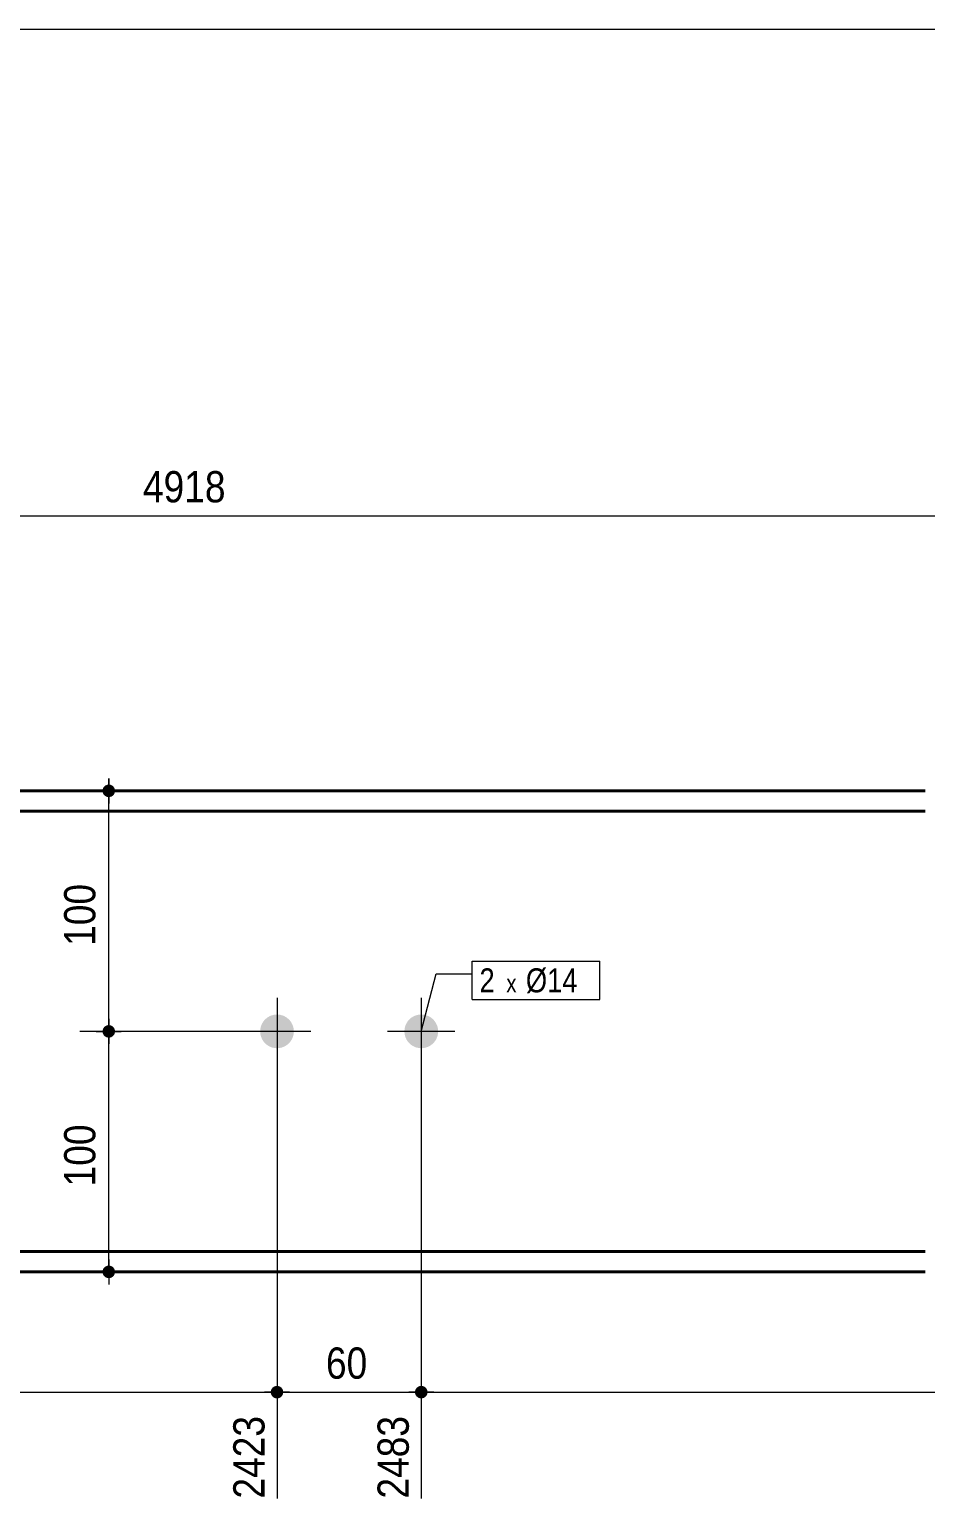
# Model space of a CAD drawing. Header units: millimetres. Extents: x 2 to 287, y 5 to 195.
# Drawn here: x 127.7 to 202.3, y 72.8 to 195 of the extents above; entities that cross this region are included whole.
import ezdxf

# ---------------------------------------------------------------- set-up
doc = ezdxf.new("R2010")
doc.units = ezdxf.units.MM
for name, color, linetype, lineweight in [('Boulon', 7, 'Continuous', 0), ('Cotation', 7, 'Continuous', 0), ('Désignation boulon', 3, 'Continuous', 0), ('Feuille dessin', 5, 'Continuous', 0), ('Piece', 2, 'Continuous', 0)]:
    doc.layers.add(name, color=color, linetype=linetype, lineweight=lineweight)
doc.styles.add('ARIAL', font='ARIAL.TTF')
doc.styles.add('COMIC_SANS_MS', font='COMIC.TTF')

# ---------------------------------------------------------------- blocks, each defined once
blk = doc.blocks.new('*A1')
at = {"layer": 'Boulon'}
for points in [[(148.37, 113.08), (148.41, 113.08), (148.44, 113.08), (148.48, 113.08), (148.51, 113.07), (148.54, 113.07), (148.58, 113.06), (148.61, 113.06), (148.65, 113.05), (148.68, 113.04), (148.71, 113.03), (148.74, 113.02), (148.78, 113.01), (148.81, 113), (148.84, 112.99), (148.87, 112.98), (148.91, 112.96), (148.94, 112.95), (148.97, 112.93), (149, 112.92), (149.03, 112.9), (149.06, 112.88), (149.09, 112.86), (149.12, 112.85), (149.14, 112.83), (149.17, 112.81), (149.2, 112.79), (149.23, 112.76), (149.25, 112.74), (149.28, 112.72), (149.3, 112.7), (149.33, 112.67), (149.35, 112.65), (149.38, 112.62), (149.4, 112.6), (149.42, 112.57), (149.44, 112.54), (149.46, 112.52), (149.48, 112.49), (149.5, 112.46), (149.52, 112.43), (149.54, 112.4), (149.56, 112.37), (149.57, 112.34), (149.59, 112.31), (149.6, 112.28), (149.62, 112.25), (149.63, 112.22), (149.64, 112.19), (149.66, 112.15), (149.67, 112.12), (149.68, 112.09), (149.69, 112.06), (149.7, 112.02), (149.7, 111.99), (149.71, 111.96), (149.72, 111.92), (149.72, 111.89), (149.73, 111.85), (149.73, 111.82), (149.73, 111.78), (149.74, 111.75), (149.74, 111.72), (149.74, 111.68), (149.74, 111.65), (149.74, 111.61), (149.73, 111.58), (149.73, 111.54), (149.73, 111.51), (149.72, 111.48), (149.72, 111.44), (149.71, 111.41), (149.7, 111.38), (149.7, 111.34), (149.69, 111.31), (149.68, 111.28), (149.67, 111.24), (149.66, 111.21), (149.64, 111.18), (149.63, 111.15), (149.62, 111.11), (149.6, 111.08), (149.59, 111.05), (149.57, 111.02), (149.56, 110.99), (149.54, 110.96), (149.52, 110.93), (149.5, 110.9), (149.48, 110.88), (149.46, 110.85), (149.44, 110.82), (149.42, 110.79), (149.4, 110.77), (149.38, 110.74), (149.35, 110.72), (149.33, 110.69), (149.3, 110.67), (149.28, 110.64), (149.25, 110.62), (149.23, 110.6), (149.2, 110.58), (149.17, 110.56), (149.14, 110.54), (149.12, 110.52), (149.09, 110.5), (149.06, 110.48), (149.03, 110.46), (149, 110.45), (148.97, 110.43), (148.94, 110.42), (148.91, 110.4), (148.87, 110.39), (148.84, 110.38), (148.81, 110.36), (148.78, 110.35), (148.74, 110.34), (148.71, 110.33), (148.68, 110.32), (148.65, 110.32), (148.61, 110.31), (148.58, 110.3), (148.54, 110.3), (148.51, 110.29), (148.48, 110.29), (148.44, 110.29), (148.41, 110.28), (148.37, 110.28), (148.34, 110.28), (148.3, 110.28), (148.27, 110.28), (148.24, 110.29), (148.2, 110.29), (148.17, 110.29), (148.13, 110.3), (148.1, 110.3), (148.07, 110.31), (148.03, 110.32), (148, 110.32), (147.97, 110.33), (147.93, 110.34), (147.9, 110.35), (147.87, 110.36), (147.83, 110.38), (147.8, 110.39), (147.77, 110.4), (147.74, 110.42), (147.71, 110.43), (147.68, 110.45), (147.65, 110.46), (147.62, 110.48), (147.59, 110.5), (147.56, 110.52), (147.53, 110.54), (147.5, 110.56), (147.48, 110.58), (147.45, 110.6), (147.42, 110.62), (147.4, 110.64), (147.37, 110.67), (147.35, 110.69), (147.32, 110.72), (147.3, 110.74), (147.28, 110.77), (147.26, 110.79), (147.23, 110.82), (147.21, 110.85), (147.19, 110.88), (147.17, 110.9), (147.16, 110.93), (147.14, 110.96), (147.12, 110.99), (147.1, 111.02), (147.09, 111.05), (147.07, 111.08), (147.06, 111.11), (147.05, 111.15), (147.03, 111.18), (147.02, 111.21), (147.01, 111.24), (147, 111.28), (146.99, 111.31), (146.98, 111.34), (146.97, 111.38), (146.97, 111.41), (146.96, 111.44), (146.95, 111.48), (146.95, 111.51), (146.95, 111.54), (146.94, 111.58), (146.94, 111.61), (146.94, 111.65), (146.94, 111.68), (146.94, 111.72), (146.94, 111.75), (146.94, 111.78), (146.95, 111.82), (146.95, 111.85), (146.95, 111.89), (146.96, 111.92), (146.97, 111.96), (146.97, 111.99), (146.98, 112.02), (146.99, 112.06), (147, 112.09), (147.01, 112.12), (147.02, 112.15), (147.03, 112.19), (147.05, 112.22), (147.06, 112.25), (147.07, 112.28), (147.09, 112.31), (147.1, 112.34), (147.12, 112.37), (147.14, 112.4), (147.16, 112.43), (147.17, 112.46), (147.19, 112.49), (147.21, 112.52), (147.23, 112.54), (147.26, 112.57), (147.28, 112.6), (147.3, 112.62), (147.32, 112.65), (147.35, 112.67), (147.37, 112.7), (147.4, 112.72), (147.42, 112.74), (147.45, 112.76), (147.48, 112.79), (147.5, 112.81), (147.53, 112.83), (147.56, 112.85), (147.59, 112.86), (147.62, 112.88), (147.65, 112.9), (147.68, 112.92), (147.71, 112.93), (147.74, 112.95), (147.77, 112.96), (147.8, 112.98), (147.83, 112.99), (147.87, 113), (147.9, 113.01), (147.93, 113.02), (147.97, 113.03), (148, 113.04), (148.03, 113.05), (148.07, 113.06), (148.1, 113.06), (148.13, 113.07), (148.17, 113.07), (148.2, 113.08), (148.24, 113.08), (148.27, 113.08), (148.3, 113.08), (148.34, 113.08)], [(160.37, 113.08), (160.41, 113.08), (160.44, 113.08), (160.48, 113.08), (160.51, 113.07), (160.54, 113.07), (160.58, 113.06), (160.61, 113.06), (160.65, 113.05), (160.68, 113.04), (160.71, 113.03), (160.74, 113.02), (160.78, 113.01), (160.81, 113), (160.84, 112.99), (160.87, 112.98), (160.91, 112.96), (160.94, 112.95), (160.97, 112.93), (161, 112.92), (161.03, 112.9), (161.06, 112.88), (161.09, 112.86), (161.12, 112.85), (161.14, 112.83), (161.17, 112.81), (161.2, 112.79), (161.23, 112.76), (161.25, 112.74), (161.28, 112.72), (161.3, 112.7), (161.33, 112.67), (161.35, 112.65), (161.38, 112.62), (161.4, 112.6), (161.42, 112.57), (161.44, 112.54), (161.46, 112.52), (161.48, 112.49), (161.5, 112.46), (161.52, 112.43), (161.54, 112.4), (161.56, 112.37), (161.57, 112.34), (161.59, 112.31), (161.6, 112.28), (161.62, 112.25), (161.63, 112.22), (161.64, 112.19), (161.66, 112.15), (161.67, 112.12), (161.68, 112.09), (161.69, 112.06), (161.7, 112.02), (161.7, 111.99), (161.71, 111.96), (161.72, 111.92), (161.72, 111.89), (161.73, 111.85), (161.73, 111.82), (161.73, 111.78), (161.74, 111.75), (161.74, 111.72), (161.74, 111.68), (161.74, 111.65), (161.74, 111.61), (161.73, 111.58), (161.73, 111.54), (161.73, 111.51), (161.72, 111.48), (161.72, 111.44), (161.71, 111.41), (161.7, 111.38), (161.7, 111.34), (161.69, 111.31), (161.68, 111.28), (161.67, 111.24), (161.66, 111.21), (161.64, 111.18), (161.63, 111.15), (161.62, 111.11), (161.6, 111.08), (161.59, 111.05), (161.57, 111.02), (161.56, 110.99), (161.54, 110.96), (161.52, 110.93), (161.5, 110.9), (161.48, 110.88), (161.46, 110.85), (161.44, 110.82), (161.42, 110.79), (161.4, 110.77), (161.38, 110.74), (161.35, 110.72), (161.33, 110.69), (161.3, 110.67), (161.28, 110.64), (161.25, 110.62), (161.23, 110.6), (161.2, 110.58), (161.17, 110.56), (161.14, 110.54), (161.12, 110.52), (161.09, 110.5), (161.06, 110.48), (161.03, 110.46), (161, 110.45), (160.97, 110.43), (160.94, 110.42), (160.91, 110.4), (160.87, 110.39), (160.84, 110.38), (160.81, 110.36), (160.78, 110.35), (160.74, 110.34), (160.71, 110.33), (160.68, 110.32), (160.65, 110.32), (160.61, 110.31), (160.58, 110.3), (160.54, 110.3), (160.51, 110.29), (160.48, 110.29), (160.44, 110.29), (160.41, 110.28), (160.37, 110.28), (160.34, 110.28), (160.3, 110.28), (160.27, 110.28), (160.24, 110.29), (160.2, 110.29), (160.17, 110.29), (160.13, 110.3), (160.1, 110.3), (160.07, 110.31), (160.03, 110.32), (160, 110.32), (159.97, 110.33), (159.93, 110.34), (159.9, 110.35), (159.87, 110.36), (159.83, 110.38), (159.8, 110.39), (159.77, 110.4), (159.74, 110.42), (159.71, 110.43), (159.68, 110.45), (159.65, 110.46), (159.62, 110.48), (159.59, 110.5), (159.56, 110.52), (159.53, 110.54), (159.5, 110.56), (159.48, 110.58), (159.45, 110.6), (159.42, 110.62), (159.4, 110.64), (159.37, 110.67), (159.35, 110.69), (159.32, 110.72), (159.3, 110.74), (159.28, 110.77), (159.26, 110.79), (159.23, 110.82), (159.21, 110.85), (159.19, 110.88), (159.17, 110.9), (159.16, 110.93), (159.14, 110.96), (159.12, 110.99), (159.1, 111.02), (159.09, 111.05), (159.07, 111.08), (159.06, 111.11), (159.05, 111.15), (159.03, 111.18), (159.02, 111.21), (159.01, 111.24), (159, 111.28), (158.99, 111.31), (158.98, 111.34), (158.97, 111.38), (158.97, 111.41), (158.96, 111.44), (158.95, 111.48), (158.95, 111.51), (158.95, 111.54), (158.94, 111.58), (158.94, 111.61), (158.94, 111.65), (158.94, 111.68), (158.94, 111.72), (158.94, 111.75), (158.94, 111.78), (158.95, 111.82), (158.95, 111.85), (158.95, 111.89), (158.96, 111.92), (158.97, 111.96), (158.97, 111.99), (158.98, 112.02), (158.99, 112.06), (159, 112.09), (159.01, 112.12), (159.02, 112.15), (159.03, 112.19), (159.05, 112.22), (159.06, 112.25), (159.07, 112.28), (159.09, 112.31), (159.1, 112.34), (159.12, 112.37), (159.14, 112.4), (159.16, 112.43), (159.17, 112.46), (159.19, 112.49), (159.21, 112.52), (159.23, 112.54), (159.26, 112.57), (159.28, 112.6), (159.3, 112.62), (159.32, 112.65), (159.35, 112.67), (159.37, 112.7), (159.4, 112.72), (159.42, 112.74), (159.45, 112.76), (159.48, 112.79), (159.5, 112.81), (159.53, 112.83), (159.56, 112.85), (159.59, 112.86), (159.62, 112.88), (159.65, 112.9), (159.68, 112.92), (159.71, 112.93), (159.74, 112.95), (159.77, 112.96), (159.8, 112.98), (159.83, 112.99), (159.87, 113), (159.9, 113.01), (159.93, 113.02), (159.97, 113.03), (160, 113.04), (160.03, 113.05), (160.07, 113.06), (160.1, 113.06), (160.13, 113.07), (160.17, 113.07), (160.2, 113.08), (160.24, 113.08), (160.27, 113.08), (160.3, 113.08), (160.34, 113.08)]]:
    blk.add_hatch(color=256, dxfattribs=at).paths.add_polyline_path(points, flags=17)
at = {"layer": 'Boulon', "linetype": 'Continuous', "lineweight": 0}
for p, q in [((148.34, 114.48), (148.34, 108.88)), ((160.34, 114.48), (160.34, 108.88)), ((151.14, 111.68), (145.54, 111.68)), ((163.14, 111.68), (157.54, 111.68))]:
    blk.add_line(p, q, dxfattribs=at)
blk = doc.blocks.new('*A4')
at = {"layer": 'Piece', "color": 2, "linetype": 'Continuous', "lineweight": 40}
for p, q in [((202.23851, 131.682681), (106.43851, 131.682681)), ((202.23851, 129.982681), (106.43851, 129.982681)), ((202.23851, 93.382681), (106.43851, 93.382681)), ((202.23851, 91.682681), (106.43851, 91.682681))]:
    blk.add_line(p, q, dxfattribs=at)
blk = doc.blocks.new('*A5')
at = {"layer": 'Feuille dessin', "linetype": 'Continuous', "lineweight": 0}
blk.add_line((282, 195), (5, 195), dxfattribs=at)
blk = doc.blocks.new('*A11')
at = {"layer": 'Cotation', "linetype": 'Continuous', "lineweight": 0}
blk.add_line((38.35, 154.55), (243.74, 154.55), dxfattribs=at)
at = {"layer": 'Cotation', "style": 'ARIAL', "width": 0.85}
blk.add_text('4918', height=2.6, dxfattribs=at).set_placement((137.19, 155.67))
blk = doc.blocks.new('*A14')
at = {"layer": 'Cotation'}
for points in [[(43.71, 81.16), (43.68, 81.17), (43.66, 81.17), (43.63, 81.17), (43.61, 81.18), (43.58, 81.19), (43.56, 81.19), (43.53, 81.2), (43.51, 81.21), (43.49, 81.22), (43.47, 81.24), (43.44, 81.25), (43.42, 81.27), (43.4, 81.28), (43.38, 81.3), (43.37, 81.31), (43.35, 81.33), (43.33, 81.35), (43.32, 81.37), (43.3, 81.39), (43.29, 81.42), (43.27, 81.44), (43.26, 81.46), (43.25, 81.48), (43.24, 81.51), (43.24, 81.53), (43.23, 81.56), (43.22, 81.58), (43.22, 81.61), (43.22, 81.63), (43.21, 81.66), (43.21, 81.68), (43.21, 81.71), (43.22, 81.73), (43.22, 81.76), (43.22, 81.78), (43.23, 81.81), (43.24, 81.83), (43.24, 81.86), (43.25, 81.88), (43.26, 81.91), (43.27, 81.93), (43.29, 81.95), (43.3, 81.97), (43.32, 81.99), (43.33, 82.01), (43.35, 82.03), (43.37, 82.05), (43.38, 82.07), (43.4, 82.08), (43.42, 82.1), (43.44, 82.12), (43.47, 82.13), (43.49, 82.14), (43.51, 82.15), (43.53, 82.16), (43.56, 82.17), (43.58, 82.18), (43.61, 82.19), (43.63, 82.19), (43.66, 82.2), (43.68, 82.2), (43.71, 82.2), (43.73, 82.2), (43.76, 82.2), (43.78, 82.2), (43.81, 82.2), (43.83, 82.19), (43.86, 82.19), (43.88, 82.18), (43.91, 82.17), (43.93, 82.16), (43.96, 82.15), (43.98, 82.14), (44, 82.13), (44.02, 82.12), (44.04, 82.1), (44.06, 82.08), (44.08, 82.07), (44.1, 82.05), (44.12, 82.03), (44.14, 82.01), (44.15, 81.99), (44.17, 81.97), (44.18, 81.95), (44.19, 81.93), (44.2, 81.91), (44.21, 81.88), (44.22, 81.86), (44.23, 81.83), (44.24, 81.81), (44.24, 81.78), (44.25, 81.76), (44.25, 81.73), (44.25, 81.71), (44.25, 81.68), (44.25, 81.66), (44.25, 81.63), (44.25, 81.61), (44.24, 81.58), (44.24, 81.56), (44.23, 81.53), (44.22, 81.51), (44.21, 81.48), (44.2, 81.46), (44.19, 81.44), (44.18, 81.42), (44.17, 81.39), (44.15, 81.37), (44.14, 81.35), (44.12, 81.33), (44.1, 81.31), (44.08, 81.3), (44.06, 81.28), (44.04, 81.27), (44.02, 81.25), (44, 81.24), (43.98, 81.22), (43.96, 81.21), (43.93, 81.2), (43.91, 81.19), (43.88, 81.19), (43.86, 81.18), (43.83, 81.17), (43.81, 81.17), (43.78, 81.17), (43.76, 81.16), (43.73, 81.16)], [(148.31, 81.16), (148.29, 81.17), (148.26, 81.17), (148.24, 81.17), (148.21, 81.18), (148.19, 81.19), (148.16, 81.19), (148.14, 81.2), (148.12, 81.21), (148.09, 81.22), (148.07, 81.24), (148.05, 81.25), (148.03, 81.27), (148.01, 81.28), (147.99, 81.3), (147.97, 81.31), (147.95, 81.33), (147.94, 81.35), (147.92, 81.37), (147.91, 81.39), (147.89, 81.42), (147.88, 81.44), (147.87, 81.46), (147.86, 81.48), (147.85, 81.51), (147.84, 81.53), (147.83, 81.56), (147.83, 81.58), (147.82, 81.61), (147.82, 81.63), (147.82, 81.66), (147.82, 81.68), (147.82, 81.71), (147.82, 81.73), (147.82, 81.76), (147.83, 81.78), (147.83, 81.81), (147.84, 81.83), (147.85, 81.86), (147.86, 81.88), (147.87, 81.91), (147.88, 81.93), (147.89, 81.95), (147.91, 81.97), (147.92, 81.99), (147.94, 82.01), (147.95, 82.03), (147.97, 82.05), (147.99, 82.07), (148.01, 82.08), (148.03, 82.1), (148.05, 82.12), (148.07, 82.13), (148.09, 82.14), (148.12, 82.15), (148.14, 82.16), (148.16, 82.17), (148.19, 82.18), (148.21, 82.19), (148.24, 82.19), (148.26, 82.2), (148.29, 82.2), (148.31, 82.2), (148.34, 82.2), (148.36, 82.2), (148.39, 82.2), (148.41, 82.2), (148.44, 82.19), (148.46, 82.19), (148.49, 82.18), (148.51, 82.17), (148.54, 82.16), (148.56, 82.15), (148.58, 82.14), (148.61, 82.13), (148.63, 82.12), (148.65, 82.1), (148.67, 82.08), (148.69, 82.07), (148.71, 82.05), (148.72, 82.03), (148.74, 82.01), (148.76, 81.99), (148.77, 81.97), (148.78, 81.95), (148.8, 81.93), (148.81, 81.91), (148.82, 81.88), (148.83, 81.86), (148.84, 81.83), (148.84, 81.81), (148.85, 81.78), (148.85, 81.76), (148.86, 81.73), (148.86, 81.71), (148.86, 81.68), (148.86, 81.66), (148.86, 81.63), (148.85, 81.61), (148.85, 81.58), (148.84, 81.56), (148.84, 81.53), (148.83, 81.51), (148.82, 81.48), (148.81, 81.46), (148.8, 81.44), (148.78, 81.42), (148.77, 81.39), (148.76, 81.37), (148.74, 81.35), (148.72, 81.33), (148.71, 81.31), (148.69, 81.3), (148.67, 81.28), (148.65, 81.27), (148.63, 81.25), (148.61, 81.24), (148.58, 81.22), (148.56, 81.21), (148.54, 81.2), (148.51, 81.19), (148.49, 81.19), (148.46, 81.18), (148.44, 81.17), (148.41, 81.17), (148.39, 81.17), (148.36, 81.16), (148.34, 81.16)]]:
    blk.add_hatch(color=256, dxfattribs=at).paths.add_polyline_path(points, flags=17)
at = {"layer": 'Cotation', "linetype": 'Continuous', "lineweight": 0}
for p, q in [((148.34, 110.68), (148.34, 72.83)), ((43.73, 99.28), (43.73, 76.69)), ((43.73, 82.72), (43.73, 80.64)), ((148.34, 82.72), (148.34, 80.64)), ((44.77, 81.68), (42.69, 81.68)), ((43.73, 81.68), (42.69, 81.68)), ((43.73, 81.68), (148.34, 81.68)), ((149.38, 81.68), (147.3, 81.68)), ((148.34, 81.68), (149.38, 81.68))]:
    blk.add_line(p, q, dxfattribs=at)
at = {"layer": 'Cotation'}
for p in [(43.73, 81.68), (148.34, 81.68)]:
    blk.add_point(p, dxfattribs=at)
at = {"layer": 'Cotation', "style": 'ARIAL', "width": 0.85}
blk.add_text('2396', height=2.6, dxfattribs=at).set_placement((92.18, 82.8))
blk.add_text('2423', height=2.6, rotation=90.0002, dxfattribs=at).set_placement((147.3, 72.83))
blk = doc.blocks.new('*A15')
at = {"layer": 'Cotation'}
for points in [[(148.31, 81.16), (148.29, 81.17), (148.26, 81.17), (148.24, 81.17), (148.21, 81.18), (148.19, 81.19), (148.16, 81.19), (148.14, 81.2), (148.12, 81.21), (148.09, 81.22), (148.07, 81.24), (148.05, 81.25), (148.03, 81.27), (148.01, 81.28), (147.99, 81.3), (147.97, 81.31), (147.95, 81.33), (147.94, 81.35), (147.92, 81.37), (147.91, 81.39), (147.89, 81.42), (147.88, 81.44), (147.87, 81.46), (147.86, 81.48), (147.85, 81.51), (147.84, 81.53), (147.83, 81.56), (147.83, 81.58), (147.82, 81.61), (147.82, 81.63), (147.82, 81.66), (147.82, 81.68), (147.82, 81.71), (147.82, 81.73), (147.82, 81.76), (147.83, 81.78), (147.83, 81.81), (147.84, 81.83), (147.85, 81.86), (147.86, 81.88), (147.87, 81.91), (147.88, 81.93), (147.89, 81.95), (147.91, 81.97), (147.92, 81.99), (147.94, 82.01), (147.95, 82.03), (147.97, 82.05), (147.99, 82.07), (148.01, 82.08), (148.03, 82.1), (148.05, 82.12), (148.07, 82.13), (148.09, 82.14), (148.12, 82.15), (148.14, 82.16), (148.16, 82.17), (148.19, 82.18), (148.21, 82.19), (148.24, 82.19), (148.26, 82.2), (148.29, 82.2), (148.31, 82.2), (148.34, 82.2), (148.36, 82.2), (148.39, 82.2), (148.41, 82.2), (148.44, 82.19), (148.46, 82.19), (148.49, 82.18), (148.51, 82.17), (148.54, 82.16), (148.56, 82.15), (148.58, 82.14), (148.61, 82.13), (148.63, 82.12), (148.65, 82.1), (148.67, 82.08), (148.69, 82.07), (148.71, 82.05), (148.72, 82.03), (148.74, 82.01), (148.76, 81.99), (148.77, 81.97), (148.78, 81.95), (148.8, 81.93), (148.81, 81.91), (148.82, 81.88), (148.83, 81.86), (148.84, 81.83), (148.84, 81.81), (148.85, 81.78), (148.85, 81.76), (148.86, 81.73), (148.86, 81.71), (148.86, 81.68), (148.86, 81.66), (148.86, 81.63), (148.85, 81.61), (148.85, 81.58), (148.84, 81.56), (148.84, 81.53), (148.83, 81.51), (148.82, 81.48), (148.81, 81.46), (148.8, 81.44), (148.78, 81.42), (148.77, 81.39), (148.76, 81.37), (148.74, 81.35), (148.72, 81.33), (148.71, 81.31), (148.69, 81.3), (148.67, 81.28), (148.65, 81.27), (148.63, 81.25), (148.61, 81.24), (148.58, 81.22), (148.56, 81.21), (148.54, 81.2), (148.51, 81.19), (148.49, 81.19), (148.46, 81.18), (148.44, 81.17), (148.41, 81.17), (148.39, 81.17), (148.36, 81.16), (148.34, 81.16)], [(160.31, 81.16), (160.29, 81.17), (160.26, 81.17), (160.24, 81.17), (160.21, 81.18), (160.19, 81.19), (160.16, 81.19), (160.14, 81.2), (160.12, 81.21), (160.09, 81.22), (160.07, 81.24), (160.05, 81.25), (160.03, 81.27), (160.01, 81.28), (159.99, 81.3), (159.97, 81.31), (159.95, 81.33), (159.94, 81.35), (159.92, 81.37), (159.91, 81.39), (159.89, 81.42), (159.88, 81.44), (159.87, 81.46), (159.86, 81.48), (159.85, 81.51), (159.84, 81.53), (159.83, 81.56), (159.83, 81.58), (159.82, 81.61), (159.82, 81.63), (159.82, 81.66), (159.82, 81.68), (159.82, 81.71), (159.82, 81.73), (159.82, 81.76), (159.83, 81.78), (159.83, 81.81), (159.84, 81.83), (159.85, 81.86), (159.86, 81.88), (159.87, 81.91), (159.88, 81.93), (159.89, 81.95), (159.91, 81.97), (159.92, 81.99), (159.94, 82.01), (159.95, 82.03), (159.97, 82.05), (159.99, 82.07), (160.01, 82.08), (160.03, 82.1), (160.05, 82.12), (160.07, 82.13), (160.09, 82.14), (160.12, 82.15), (160.14, 82.16), (160.16, 82.17), (160.19, 82.18), (160.21, 82.19), (160.24, 82.19), (160.26, 82.2), (160.29, 82.2), (160.31, 82.2), (160.34, 82.2), (160.36, 82.2), (160.39, 82.2), (160.41, 82.2), (160.44, 82.19), (160.46, 82.19), (160.49, 82.18), (160.51, 82.17), (160.54, 82.16), (160.56, 82.15), (160.58, 82.14), (160.61, 82.13), (160.63, 82.12), (160.65, 82.1), (160.67, 82.08), (160.69, 82.07), (160.71, 82.05), (160.72, 82.03), (160.74, 82.01), (160.76, 81.99), (160.77, 81.97), (160.78, 81.95), (160.8, 81.93), (160.81, 81.91), (160.82, 81.88), (160.83, 81.86), (160.84, 81.83), (160.84, 81.81), (160.85, 81.78), (160.85, 81.76), (160.86, 81.73), (160.86, 81.71), (160.86, 81.68), (160.86, 81.66), (160.86, 81.63), (160.85, 81.61), (160.85, 81.58), (160.84, 81.56), (160.84, 81.53), (160.83, 81.51), (160.82, 81.48), (160.81, 81.46), (160.8, 81.44), (160.78, 81.42), (160.77, 81.39), (160.76, 81.37), (160.74, 81.35), (160.72, 81.33), (160.71, 81.31), (160.69, 81.3), (160.67, 81.28), (160.65, 81.27), (160.63, 81.25), (160.61, 81.24), (160.58, 81.22), (160.56, 81.21), (160.54, 81.2), (160.51, 81.19), (160.49, 81.19), (160.46, 81.18), (160.44, 81.17), (160.41, 81.17), (160.39, 81.17), (160.36, 81.16), (160.34, 81.16)]]:
    blk.add_hatch(color=256, dxfattribs=at).paths.add_polyline_path(points, flags=17)
at = {"layer": 'Cotation', "linetype": 'Continuous', "lineweight": 0}
for p, q in [((148.34, 110.68), (148.34, 72.83)), ((160.34, 110.68), (160.34, 72.83)), ((148.34, 82.72), (148.34, 80.64)), ((160.34, 82.72), (160.34, 80.64)), ((149.38, 81.68), (147.3, 81.68)), ((148.34, 81.68), (147.3, 81.68)), ((148.34, 81.68), (160.34, 81.68)), ((161.38, 81.68), (159.3, 81.68)), ((160.34, 81.68), (161.38, 81.68))]:
    blk.add_line(p, q, dxfattribs=at)
at = {"layer": 'Cotation'}
for p in [(148.34, 81.68), (160.34, 81.68)]:
    blk.add_point(p, dxfattribs=at)
at = {"layer": 'Cotation', "style": 'ARIAL', "width": 0.85}
blk.add_text('60', height=2.6, dxfattribs=at).set_placement((152.41, 82.8))
blk.add_text('2483', height=2.6, rotation=90.0002, dxfattribs=at).set_placement((159.3, 72.83))
blk = doc.blocks.new('*A16')
at = {"layer": 'Cotation'}
for points in [[(160.31, 81.16), (160.29, 81.17), (160.26, 81.17), (160.24, 81.17), (160.21, 81.18), (160.19, 81.19), (160.16, 81.19), (160.14, 81.2), (160.12, 81.21), (160.09, 81.22), (160.07, 81.24), (160.05, 81.25), (160.03, 81.27), (160.01, 81.28), (159.99, 81.3), (159.97, 81.31), (159.95, 81.33), (159.94, 81.35), (159.92, 81.37), (159.91, 81.39), (159.89, 81.42), (159.88, 81.44), (159.87, 81.46), (159.86, 81.48), (159.85, 81.51), (159.84, 81.53), (159.83, 81.56), (159.83, 81.58), (159.82, 81.61), (159.82, 81.63), (159.82, 81.66), (159.82, 81.68), (159.82, 81.71), (159.82, 81.73), (159.82, 81.76), (159.83, 81.78), (159.83, 81.81), (159.84, 81.83), (159.85, 81.86), (159.86, 81.88), (159.87, 81.91), (159.88, 81.93), (159.89, 81.95), (159.91, 81.97), (159.92, 81.99), (159.94, 82.01), (159.95, 82.03), (159.97, 82.05), (159.99, 82.07), (160.01, 82.08), (160.03, 82.1), (160.05, 82.12), (160.07, 82.13), (160.09, 82.14), (160.12, 82.15), (160.14, 82.16), (160.16, 82.17), (160.19, 82.18), (160.21, 82.19), (160.24, 82.19), (160.26, 82.2), (160.29, 82.2), (160.31, 82.2), (160.34, 82.2), (160.36, 82.2), (160.39, 82.2), (160.41, 82.2), (160.44, 82.19), (160.46, 82.19), (160.49, 82.18), (160.51, 82.17), (160.54, 82.16), (160.56, 82.15), (160.58, 82.14), (160.61, 82.13), (160.63, 82.12), (160.65, 82.1), (160.67, 82.08), (160.69, 82.07), (160.71, 82.05), (160.72, 82.03), (160.74, 82.01), (160.76, 81.99), (160.77, 81.97), (160.78, 81.95), (160.8, 81.93), (160.81, 81.91), (160.82, 81.88), (160.83, 81.86), (160.84, 81.83), (160.84, 81.81), (160.85, 81.78), (160.85, 81.76), (160.86, 81.73), (160.86, 81.71), (160.86, 81.68), (160.86, 81.66), (160.86, 81.63), (160.85, 81.61), (160.85, 81.58), (160.84, 81.56), (160.84, 81.53), (160.83, 81.51), (160.82, 81.48), (160.81, 81.46), (160.8, 81.44), (160.78, 81.42), (160.77, 81.39), (160.76, 81.37), (160.74, 81.35), (160.72, 81.33), (160.71, 81.31), (160.69, 81.3), (160.67, 81.28), (160.65, 81.27), (160.63, 81.25), (160.61, 81.24), (160.58, 81.22), (160.56, 81.21), (160.54, 81.2), (160.51, 81.19), (160.49, 81.19), (160.46, 81.18), (160.44, 81.17), (160.41, 81.17), (160.39, 81.17), (160.36, 81.16), (160.34, 81.16)], [(253.71, 81.16), (253.69, 81.17), (253.66, 81.17), (253.64, 81.17), (253.61, 81.18), (253.59, 81.19), (253.56, 81.19), (253.54, 81.2), (253.52, 81.21), (253.49, 81.22), (253.47, 81.24), (253.45, 81.25), (253.43, 81.27), (253.41, 81.28), (253.39, 81.3), (253.37, 81.31), (253.35, 81.33), (253.34, 81.35), (253.32, 81.37), (253.31, 81.39), (253.29, 81.42), (253.28, 81.44), (253.27, 81.46), (253.26, 81.48), (253.25, 81.51), (253.24, 81.53), (253.23, 81.56), (253.23, 81.58), (253.22, 81.61), (253.22, 81.63), (253.22, 81.66), (253.22, 81.68), (253.22, 81.71), (253.22, 81.73), (253.22, 81.76), (253.23, 81.78), (253.23, 81.81), (253.24, 81.83), (253.25, 81.86), (253.26, 81.88), (253.27, 81.91), (253.28, 81.93), (253.29, 81.95), (253.31, 81.97), (253.32, 81.99), (253.34, 82.01), (253.35, 82.03), (253.37, 82.05), (253.39, 82.07), (253.41, 82.08), (253.43, 82.1), (253.45, 82.12), (253.47, 82.13), (253.49, 82.14), (253.52, 82.15), (253.54, 82.16), (253.56, 82.17), (253.59, 82.18), (253.61, 82.19), (253.64, 82.19), (253.66, 82.2), (253.69, 82.2), (253.71, 82.2), (253.74, 82.2), (253.76, 82.2), (253.79, 82.2), (253.81, 82.2), (253.84, 82.19), (253.86, 82.19), (253.89, 82.18), (253.91, 82.17), (253.94, 82.16), (253.96, 82.15), (253.98, 82.14), (254.01, 82.13), (254.03, 82.12), (254.05, 82.1), (254.07, 82.08), (254.09, 82.07), (254.11, 82.05), (254.12, 82.03), (254.14, 82.01), (254.16, 81.99), (254.17, 81.97), (254.18, 81.95), (254.2, 81.93), (254.21, 81.91), (254.22, 81.88), (254.23, 81.86), (254.24, 81.83), (254.24, 81.81), (254.25, 81.78), (254.25, 81.76), (254.26, 81.73), (254.26, 81.71), (254.26, 81.68), (254.26, 81.66), (254.26, 81.63), (254.25, 81.61), (254.25, 81.58), (254.24, 81.56), (254.24, 81.53), (254.23, 81.51), (254.22, 81.48), (254.21, 81.46), (254.2, 81.44), (254.18, 81.42), (254.17, 81.39), (254.16, 81.37), (254.14, 81.35), (254.12, 81.33), (254.11, 81.31), (254.09, 81.3), (254.07, 81.28), (254.05, 81.27), (254.03, 81.25), (254.01, 81.24), (253.98, 81.22), (253.96, 81.21), (253.94, 81.2), (253.91, 81.19), (253.89, 81.19), (253.86, 81.18), (253.84, 81.17), (253.81, 81.17), (253.79, 81.17), (253.76, 81.16), (253.74, 81.16)]]:
    blk.add_hatch(color=256, dxfattribs=at).paths.add_polyline_path(points, flags=17)
at = {"layer": 'Cotation', "linetype": 'Continuous', "lineweight": 0}
for p, q in [((160.34, 110.68), (160.34, 72.83)), ((253.74, 90.68), (253.74, 72.83)), ((160.34, 82.72), (160.34, 80.64)), ((253.74, 82.72), (253.74, 80.64)), ((161.38, 81.68), (159.3, 81.68)), ((160.34, 81.68), (159.3, 81.68)), ((160.34, 81.68), (253.74, 81.68)), ((254.78, 81.68), (252.7, 81.68)), ((253.74, 81.68), (254.78, 81.68))]:
    blk.add_line(p, q, dxfattribs=at)
at = {"layer": 'Cotation'}
for p in [(160.34, 81.68), (253.74, 81.68)]:
    blk.add_point(p, dxfattribs=at)
at = {"layer": 'Cotation', "style": 'ARIAL', "width": 0.85}
blk.add_text('2485', height=2.6, dxfattribs=at).set_placement((203.18, 82.8))
blk.add_text('4968', height=2.6, rotation=90.0002, dxfattribs=at).set_placement((252.7, 72.83))
blk = doc.blocks.new('*A17')
at = {"layer": 'Cotation'}
for points in [[(134.32, 111.16), (134.3, 111.16), (134.27, 111.17), (134.25, 111.17), (134.22, 111.18), (134.2, 111.18), (134.17, 111.19), (134.15, 111.2), (134.12, 111.21), (134.1, 111.22), (134.08, 111.24), (134.06, 111.25), (134.04, 111.26), (134.02, 111.28), (134, 111.3), (133.98, 111.31), (133.96, 111.33), (133.95, 111.35), (133.93, 111.37), (133.91, 111.39), (133.9, 111.41), (133.89, 111.44), (133.88, 111.46), (133.87, 111.48), (133.86, 111.51), (133.85, 111.53), (133.84, 111.56), (133.84, 111.58), (133.83, 111.61), (133.83, 111.63), (133.83, 111.66), (133.83, 111.68), (133.83, 111.71), (133.83, 111.73), (133.83, 111.76), (133.84, 111.78), (133.84, 111.81), (133.85, 111.83), (133.86, 111.86), (133.87, 111.88), (133.88, 111.9), (133.89, 111.93), (133.9, 111.95), (133.91, 111.97), (133.93, 111.99), (133.95, 112.01), (133.96, 112.03), (133.98, 112.05), (134, 112.07), (134.02, 112.08), (134.04, 112.1), (134.06, 112.11), (134.08, 112.13), (134.1, 112.14), (134.12, 112.15), (134.15, 112.16), (134.17, 112.17), (134.2, 112.18), (134.22, 112.19), (134.25, 112.19), (134.27, 112.2), (134.3, 112.2), (134.32, 112.2), (134.35, 112.2), (134.37, 112.2), (134.4, 112.2), (134.42, 112.2), (134.45, 112.19), (134.47, 112.19), (134.5, 112.18), (134.52, 112.17), (134.55, 112.16), (134.57, 112.15), (134.59, 112.14), (134.61, 112.13), (134.64, 112.11), (134.66, 112.1), (134.68, 112.08), (134.7, 112.07), (134.71, 112.05), (134.73, 112.03), (134.75, 112.01), (134.76, 111.99), (134.78, 111.97), (134.79, 111.95), (134.81, 111.93), (134.82, 111.9), (134.83, 111.88), (134.84, 111.86), (134.84, 111.83), (134.85, 111.81), (134.86, 111.78), (134.86, 111.76), (134.86, 111.73), (134.87, 111.71), (134.87, 111.68), (134.87, 111.66), (134.86, 111.63), (134.86, 111.61), (134.86, 111.58), (134.85, 111.56), (134.84, 111.53), (134.84, 111.51), (134.83, 111.48), (134.82, 111.46), (134.81, 111.44), (134.79, 111.41), (134.78, 111.39), (134.76, 111.37), (134.75, 111.35), (134.73, 111.33), (134.71, 111.31), (134.7, 111.3), (134.68, 111.28), (134.66, 111.26), (134.64, 111.25), (134.61, 111.24), (134.59, 111.22), (134.57, 111.21), (134.55, 111.2), (134.52, 111.19), (134.5, 111.18), (134.47, 111.18), (134.45, 111.17), (134.42, 111.17), (134.4, 111.16), (134.37, 111.16), (134.35, 111.16)], [(134.32, 91.16), (134.3, 91.17), (134.27, 91.17), (134.25, 91.17), (134.22, 91.18), (134.2, 91.19), (134.17, 91.19), (134.15, 91.2), (134.12, 91.21), (134.1, 91.22), (134.08, 91.24), (134.06, 91.25), (134.04, 91.27), (134.02, 91.28), (134, 91.3), (133.98, 91.31), (133.96, 91.33), (133.95, 91.35), (133.93, 91.37), (133.91, 91.39), (133.9, 91.42), (133.89, 91.44), (133.88, 91.46), (133.87, 91.48), (133.86, 91.51), (133.85, 91.53), (133.84, 91.56), (133.84, 91.58), (133.83, 91.61), (133.83, 91.63), (133.83, 91.66), (133.83, 91.68), (133.83, 91.71), (133.83, 91.73), (133.83, 91.76), (133.84, 91.78), (133.84, 91.81), (133.85, 91.83), (133.86, 91.86), (133.87, 91.88), (133.88, 91.91), (133.89, 91.93), (133.9, 91.95), (133.91, 91.97), (133.93, 91.99), (133.95, 92.01), (133.96, 92.03), (133.98, 92.05), (134, 92.07), (134.02, 92.08), (134.04, 92.1), (134.06, 92.12), (134.08, 92.13), (134.1, 92.14), (134.12, 92.15), (134.15, 92.16), (134.17, 92.17), (134.2, 92.18), (134.22, 92.19), (134.25, 92.19), (134.27, 92.2), (134.3, 92.2), (134.32, 92.2), (134.35, 92.2), (134.37, 92.2), (134.4, 92.2), (134.42, 92.2), (134.45, 92.19), (134.47, 92.19), (134.5, 92.18), (134.52, 92.17), (134.55, 92.16), (134.57, 92.15), (134.59, 92.14), (134.61, 92.13), (134.64, 92.12), (134.66, 92.1), (134.68, 92.08), (134.7, 92.07), (134.71, 92.05), (134.73, 92.03), (134.75, 92.01), (134.76, 91.99), (134.78, 91.97), (134.79, 91.95), (134.81, 91.93), (134.82, 91.91), (134.83, 91.88), (134.84, 91.86), (134.84, 91.83), (134.85, 91.81), (134.86, 91.78), (134.86, 91.76), (134.86, 91.73), (134.87, 91.71), (134.87, 91.68), (134.87, 91.66), (134.86, 91.63), (134.86, 91.61), (134.86, 91.58), (134.85, 91.56), (134.84, 91.53), (134.84, 91.51), (134.83, 91.48), (134.82, 91.46), (134.81, 91.44), (134.79, 91.42), (134.78, 91.39), (134.76, 91.37), (134.75, 91.35), (134.73, 91.33), (134.71, 91.31), (134.7, 91.3), (134.68, 91.28), (134.66, 91.27), (134.64, 91.25), (134.61, 91.24), (134.59, 91.22), (134.57, 91.21), (134.55, 91.2), (134.52, 91.19), (134.5, 91.19), (134.47, 91.18), (134.45, 91.17), (134.42, 91.17), (134.4, 91.17), (134.37, 91.16), (134.35, 91.16)]]:
    blk.add_hatch(color=256, dxfattribs=at).paths.add_polyline_path(points, flags=17)
at = {"layer": 'Cotation', "linetype": 'Continuous', "lineweight": 0}
for p, q in [((134.35, 112.72), (134.35, 110.64)), ((134.35, 111.68), (134.35, 112.72)), ((147.34, 111.68), (131.93, 111.68)), ((133.31, 111.68), (135.39, 111.68)), ((134.35, 91.68), (134.35, 111.68)), ((147.34, 91.68), (131.93, 91.68)), ((133.31, 91.68), (135.39, 91.68)), ((134.35, 92.72), (134.35, 90.64)), ((134.35, 91.68), (134.35, 90.64))]:
    blk.add_line(p, q, dxfattribs=at)
at = {"layer": 'Cotation'}
for p in [(134.35, 111.68), (134.35, 91.68)]:
    blk.add_point(p, dxfattribs=at)
at = {"layer": 'Cotation', "style": 'ARIAL', "width": 0.85}
blk.add_text('100', height=2.6, rotation=90.0002, dxfattribs=at).set_placement((133.23, 98.79))
blk = doc.blocks.new('*A18')
at = {"layer": 'Cotation'}
for points in [[(134.32, 131.16), (134.3, 131.17), (134.27, 131.17), (134.25, 131.17), (134.22, 131.18), (134.2, 131.19), (134.17, 131.19), (134.15, 131.2), (134.12, 131.21), (134.1, 131.22), (134.08, 131.24), (134.06, 131.25), (134.04, 131.27), (134.02, 131.28), (134, 131.3), (133.98, 131.31), (133.96, 131.33), (133.95, 131.35), (133.93, 131.37), (133.91, 131.39), (133.9, 131.42), (133.89, 131.44), (133.88, 131.46), (133.87, 131.48), (133.86, 131.51), (133.85, 131.53), (133.84, 131.56), (133.84, 131.58), (133.83, 131.61), (133.83, 131.63), (133.83, 131.66), (133.83, 131.68), (133.83, 131.71), (133.83, 131.73), (133.83, 131.76), (133.84, 131.78), (133.84, 131.81), (133.85, 131.83), (133.86, 131.86), (133.87, 131.88), (133.88, 131.91), (133.89, 131.93), (133.9, 131.95), (133.91, 131.97), (133.93, 131.99), (133.95, 132.01), (133.96, 132.03), (133.98, 132.05), (134, 132.07), (134.02, 132.08), (134.04, 132.1), (134.06, 132.12), (134.08, 132.13), (134.1, 132.14), (134.12, 132.15), (134.15, 132.16), (134.17, 132.17), (134.2, 132.18), (134.22, 132.19), (134.25, 132.19), (134.27, 132.2), (134.3, 132.2), (134.32, 132.2), (134.35, 132.2), (134.37, 132.2), (134.4, 132.2), (134.42, 132.2), (134.45, 132.19), (134.47, 132.19), (134.5, 132.18), (134.52, 132.17), (134.55, 132.16), (134.57, 132.15), (134.59, 132.14), (134.61, 132.13), (134.64, 132.12), (134.66, 132.1), (134.68, 132.08), (134.7, 132.07), (134.71, 132.05), (134.73, 132.03), (134.75, 132.01), (134.76, 131.99), (134.78, 131.97), (134.79, 131.95), (134.81, 131.93), (134.82, 131.91), (134.83, 131.88), (134.84, 131.86), (134.84, 131.83), (134.85, 131.81), (134.86, 131.78), (134.86, 131.76), (134.86, 131.73), (134.87, 131.71), (134.87, 131.68), (134.87, 131.66), (134.86, 131.63), (134.86, 131.61), (134.86, 131.58), (134.85, 131.56), (134.84, 131.53), (134.84, 131.51), (134.83, 131.48), (134.82, 131.46), (134.81, 131.44), (134.79, 131.42), (134.78, 131.39), (134.76, 131.37), (134.75, 131.35), (134.73, 131.33), (134.71, 131.31), (134.7, 131.3), (134.68, 131.28), (134.66, 131.27), (134.64, 131.25), (134.61, 131.24), (134.59, 131.22), (134.57, 131.21), (134.55, 131.2), (134.52, 131.19), (134.5, 131.19), (134.47, 131.18), (134.45, 131.17), (134.42, 131.17), (134.4, 131.17), (134.37, 131.16), (134.35, 131.16)], [(134.32, 111.16), (134.3, 111.16), (134.27, 111.17), (134.25, 111.17), (134.22, 111.18), (134.2, 111.18), (134.17, 111.19), (134.15, 111.2), (134.12, 111.21), (134.1, 111.22), (134.08, 111.24), (134.06, 111.25), (134.04, 111.26), (134.02, 111.28), (134, 111.3), (133.98, 111.31), (133.96, 111.33), (133.95, 111.35), (133.93, 111.37), (133.91, 111.39), (133.9, 111.41), (133.89, 111.44), (133.88, 111.46), (133.87, 111.48), (133.86, 111.51), (133.85, 111.53), (133.84, 111.56), (133.84, 111.58), (133.83, 111.61), (133.83, 111.63), (133.83, 111.66), (133.83, 111.68), (133.83, 111.71), (133.83, 111.73), (133.83, 111.76), (133.84, 111.78), (133.84, 111.81), (133.85, 111.83), (133.86, 111.86), (133.87, 111.88), (133.88, 111.9), (133.89, 111.93), (133.9, 111.95), (133.91, 111.97), (133.93, 111.99), (133.95, 112.01), (133.96, 112.03), (133.98, 112.05), (134, 112.07), (134.02, 112.08), (134.04, 112.1), (134.06, 112.11), (134.08, 112.13), (134.1, 112.14), (134.12, 112.15), (134.15, 112.16), (134.17, 112.17), (134.2, 112.18), (134.22, 112.19), (134.25, 112.19), (134.27, 112.2), (134.3, 112.2), (134.32, 112.2), (134.35, 112.2), (134.37, 112.2), (134.4, 112.2), (134.42, 112.2), (134.45, 112.19), (134.47, 112.19), (134.5, 112.18), (134.52, 112.17), (134.55, 112.16), (134.57, 112.15), (134.59, 112.14), (134.61, 112.13), (134.64, 112.11), (134.66, 112.1), (134.68, 112.08), (134.7, 112.07), (134.71, 112.05), (134.73, 112.03), (134.75, 112.01), (134.76, 111.99), (134.78, 111.97), (134.79, 111.95), (134.81, 111.93), (134.82, 111.9), (134.83, 111.88), (134.84, 111.86), (134.84, 111.83), (134.85, 111.81), (134.86, 111.78), (134.86, 111.76), (134.86, 111.73), (134.87, 111.71), (134.87, 111.68), (134.87, 111.66), (134.86, 111.63), (134.86, 111.61), (134.86, 111.58), (134.85, 111.56), (134.84, 111.53), (134.84, 111.51), (134.83, 111.48), (134.82, 111.46), (134.81, 111.44), (134.79, 111.41), (134.78, 111.39), (134.76, 111.37), (134.75, 111.35), (134.73, 111.33), (134.71, 111.31), (134.7, 111.3), (134.68, 111.28), (134.66, 111.26), (134.64, 111.25), (134.61, 111.24), (134.59, 111.22), (134.57, 111.21), (134.55, 111.2), (134.52, 111.19), (134.5, 111.18), (134.47, 111.18), (134.45, 111.17), (134.42, 111.17), (134.4, 111.16), (134.37, 111.16), (134.35, 111.16)]]:
    blk.add_hatch(color=256, dxfattribs=at).paths.add_polyline_path(points, flags=17)
at = {"layer": 'Cotation', "linetype": 'Continuous', "lineweight": 0}
for p, q in [((134.35, 132.72), (134.35, 130.64)), ((134.35, 131.68), (134.35, 132.72)), ((147.34, 131.68), (131.93, 131.68)), ((133.31, 131.68), (135.39, 131.68)), ((134.35, 111.68), (134.35, 131.68)), ((134.35, 112.72), (134.35, 110.64)), ((147.34, 111.68), (131.93, 111.68)), ((133.31, 111.68), (135.39, 111.68)), ((134.35, 111.68), (134.35, 110.64))]:
    blk.add_line(p, q, dxfattribs=at)
at = {"layer": 'Cotation'}
for p in [(134.35, 131.68), (134.35, 111.68)]:
    blk.add_point(p, dxfattribs=at)
at = {"layer": 'Cotation', "style": 'ARIAL', "width": 0.85}
blk.add_text('100', height=2.6, rotation=90.0002, dxfattribs=at).set_placement((133.23, 118.79))
blk = doc.blocks.new('*A26')
at = {"layer": 'Désignation boulon', "linetype": 'Continuous', "lineweight": 0}
for p, q in [((164.58111, 117.524534), (175.196735, 117.524534)), ((164.58111, 114.324534), (164.58111, 117.524534)), ((175.196735, 114.324534), (175.196735, 117.524534)), ((160.33851, 111.681934), (161.58111, 116.457867)), ((161.58111, 116.457867), (164.58111, 116.457867)), ((164.58111, 114.324534), (175.196735, 114.324534))]:
    blk.add_line(p, q, dxfattribs=at)
at = {"layer": 'Désignation boulon', "style": 'COMIC_SANS_MS', "width": 0.85}
for s, height, p in [('2', 2, (165.18111, 114.924534)), ('x', 1.5, (167.40904, 114.924534)), ('Ø14', 2, (169.039704, 114.924534))]:
    blk.add_text(s, height=height, dxfattribs=at).set_placement(p)

msp = doc.modelspace()

# ---------------------------------------------------------------- block references
at = {"lineweight": 0}
for name in ['*A5', '*A11', '*A18', '*A4', '*A26', '*A1', '*A17', '*A14', '*A15', '*A16']:
    msp.add_blockref(name, (0, 0), dxfattribs=at)

doc.saveas('drawing.dxf')
